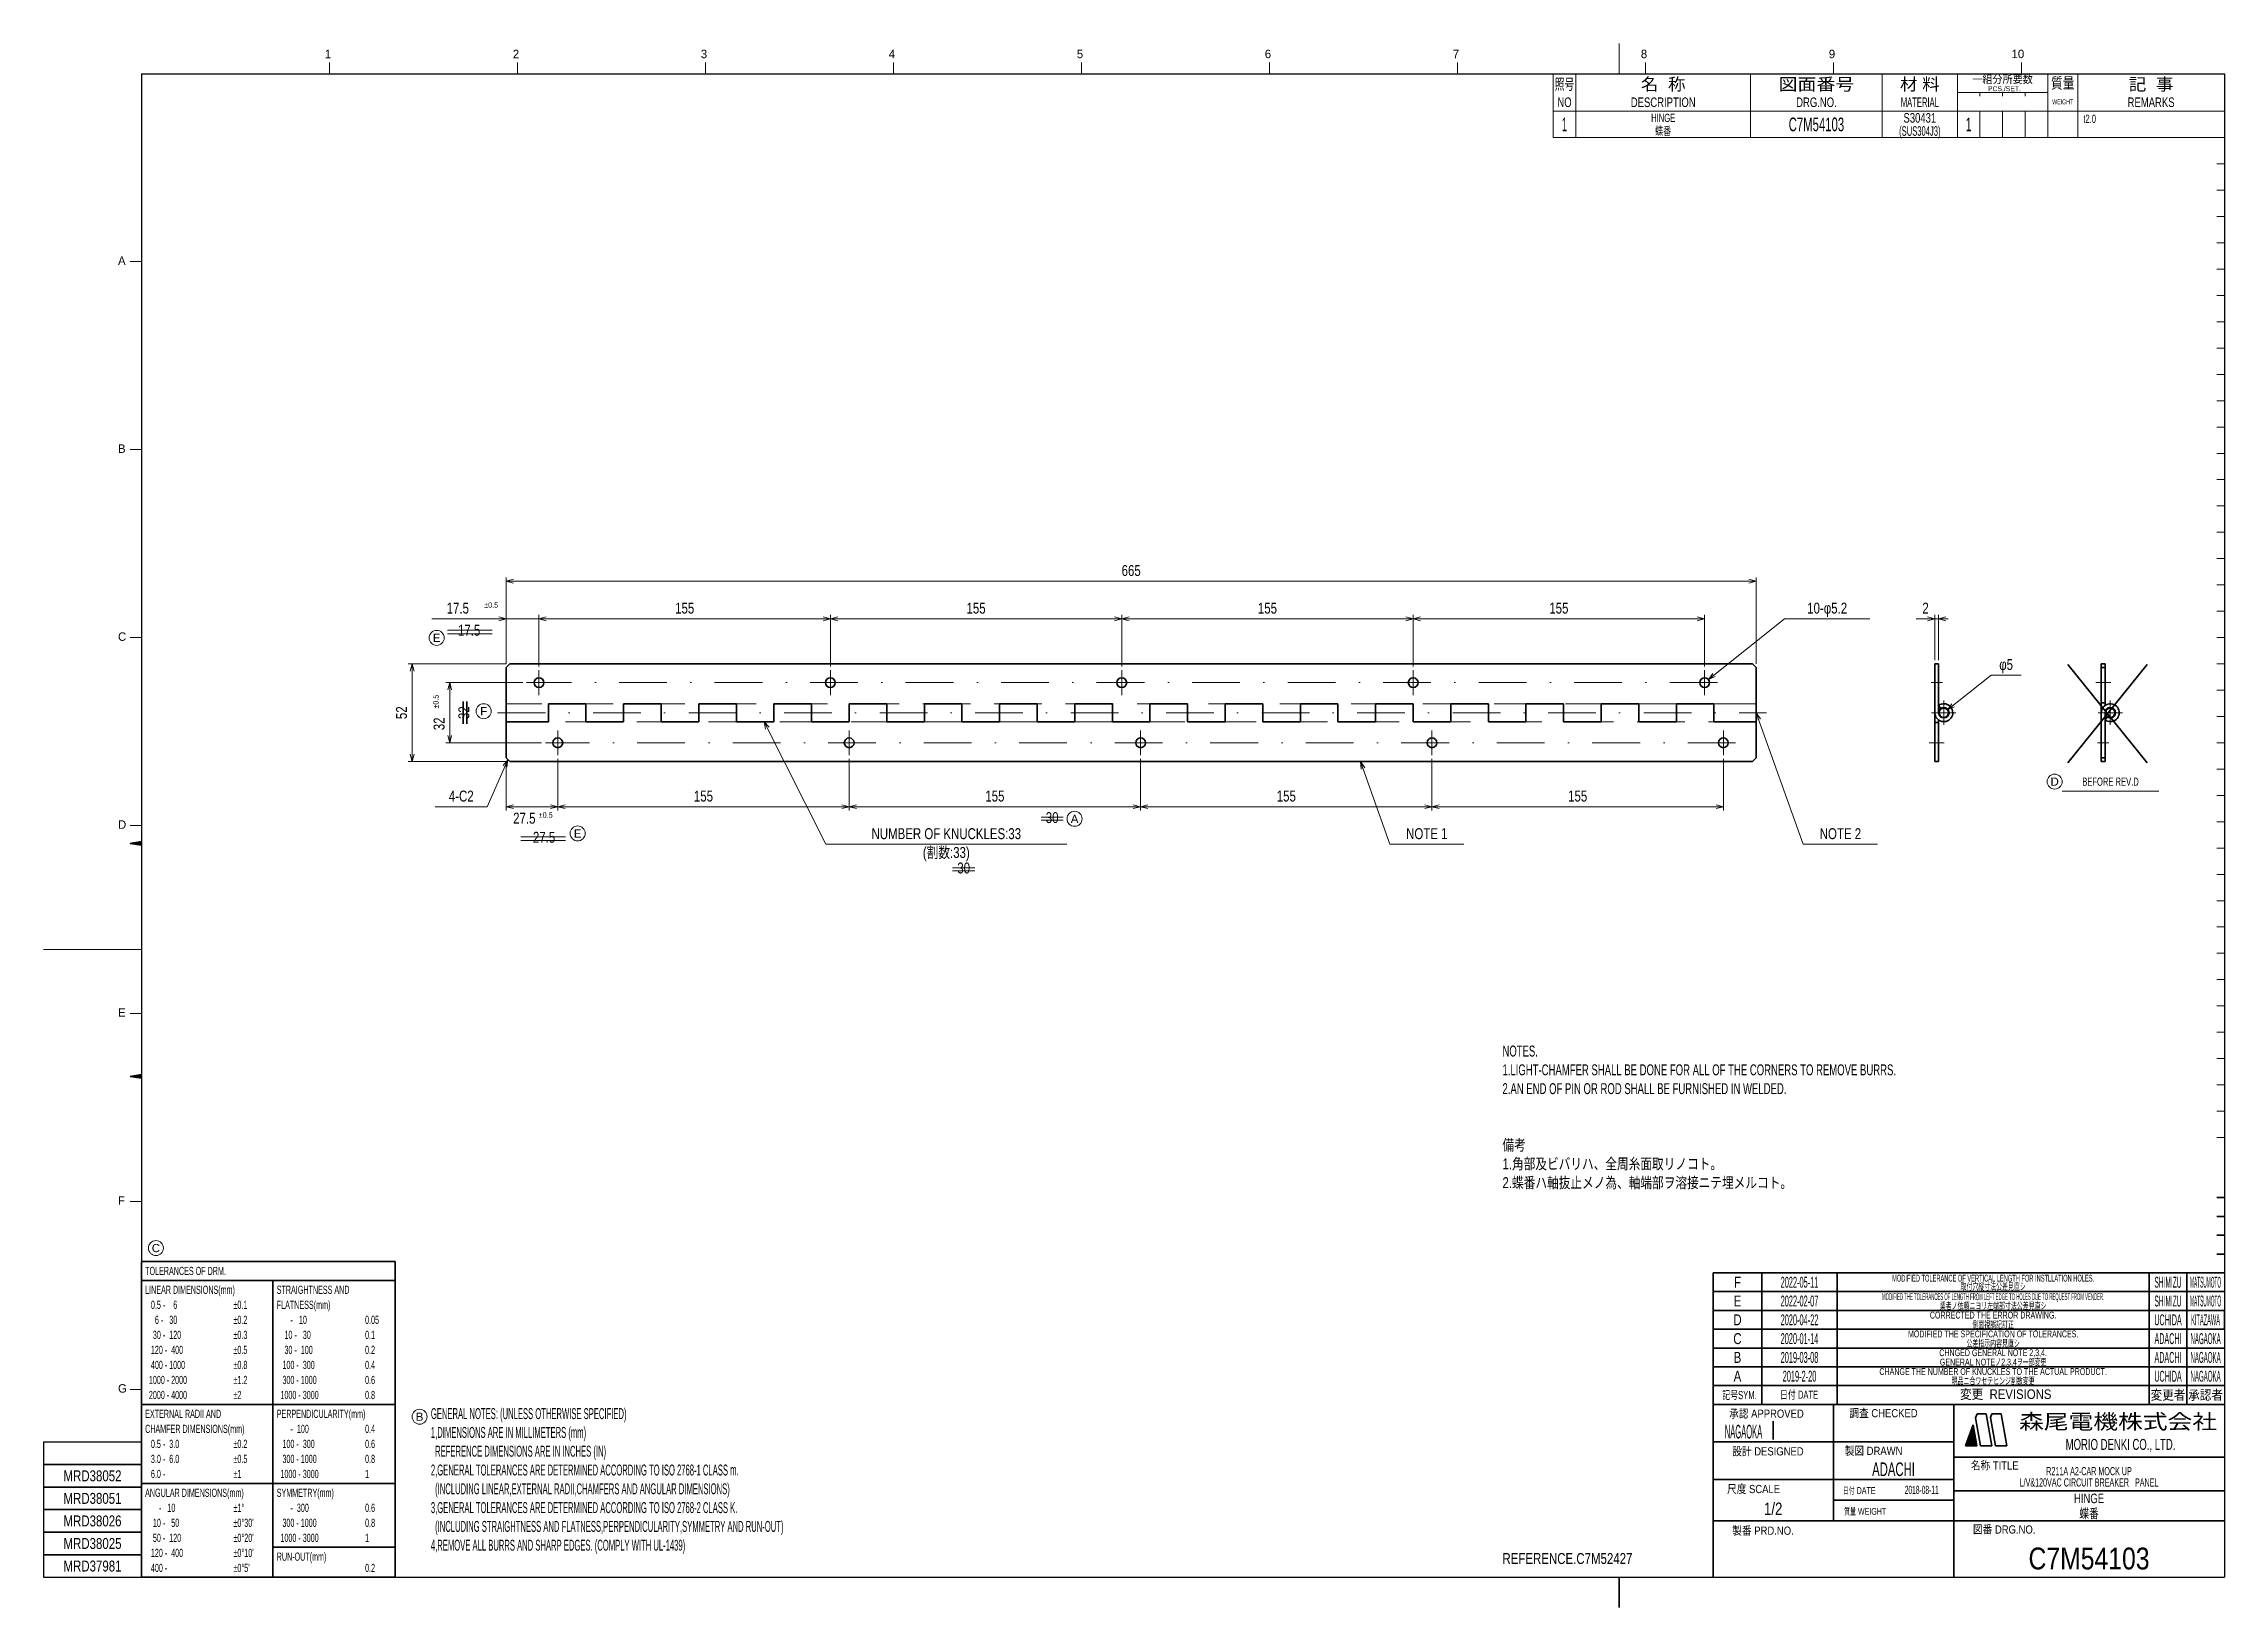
# Model space of a CAD drawing. Header units: millimetres. Extents: x 7 to 587, y 2 to 418.
import ezdxf
from ezdxf.enums import TextEntityAlignment as Align

# ---------------------------------------------------------------- set-up
doc = ezdxf.new("R2010")
doc.units = ezdxf.units.MM
doc.linetypes.add('DASHDOT', pattern=[25.3, 12.7, -6.3, 0, -6.3])
doc.linetypes.add('DASHED', pattern=[19, 12.7, -6.3])
for name, color, linetype in [('GR1_05', 7, 'Continuous'), ('GR1_07', 7, 'Continuous'), ('GR1_16', 7, 'Continuous'), ('図面枠C7M', 7, 'Continuous'), ('図面枠D8M', 7, 'Continuous'), ('表題、部品表_01', 7, 'Continuous'), ('表題、部品表_02', 7, 'Continuous'), ('表題、部品表_03', 7, 'Continuous'), ('表題、部品表_訂正', 7, 'Continuous')]:
    doc.layers.add(name, color=color, linetype=linetype)
doc.styles.add('HG丸ｺﾞｼｯｸM-PRO', font='')
doc.styles.get('HG丸ｺﾞｼｯｸM-PRO').set_extended_font_data('HG丸ｺﾞｼｯｸM-PRO')

# ---------------------------------------------------------------- blocks, each defined once
blk = doc.blocks.new('BLKF024')
at = {"layer": '図面枠C7M', "color": 3, "linetype": 'Continuous', "lineweight": 35}
for p, q in [((30.067393, 143.236108), (30.09438, 143.263095)), ((30.188706, 143.216), (30.264271, 143.291564)), ((30.310019, 143.195891), (30.434161, 143.320033)), ((30.431331, 143.175782), (30.604052, 143.348503)), ((30.552644, 143.155673), (30.773942, 143.376972)), ((30.673956, 143.135565), (30.943833, 143.405441)), ((30.795269, 143.115456), (31.113723, 143.43391)), ((30.916582, 143.095347), (31.283614, 143.462379)), ((31.037894, 143.075238), (31.453504, 143.490848)), ((31.159207, 143.05513), (31.623395, 143.519317)), ((31.280519, 143.035021), (31.793285, 143.547787)), ((31.401832, 143.014912), (31.963176, 143.576256)), ((31.523145, 142.994803), (32.133066, 143.604725)), ((31.644457, 142.974695), (32.302957, 143.633194)), ((31.76577, 142.954586), (32.472847, 143.661663)), ((31.887082, 142.934477), (32.642738, 143.690132)), ((32.008395, 142.914368), (32.812628, 143.718601)), ((32.129708, 142.894259), (32.982519, 143.747071)), ((32.25102, 142.874151), (33, 143.62313)), ((32.372333, 142.854042), (33, 143.481709)), ((32.493645, 142.833933), (33, 143.340288)), ((32.614958, 142.813824), (33, 143.198866)), ((32.736271, 142.793716), (33, 143.057445)), ((32.857583, 142.773607), (33, 142.916024)), ((32.978896, 142.753498), (33, 142.774602))]:
    blk.add_line(p, q, dxfattribs=at)
blk = doc.blocks.new('BLKF025')
at = {"layer": '図面枠C7M', "color": 3, "linetype": 'Continuous', "lineweight": 35}
for p, q in [((30.067393, 205.236108), (30.09438, 205.263095)), ((30.188706, 205.216), (30.264271, 205.291564)), ((30.310019, 205.195891), (30.434161, 205.320033)), ((30.431331, 205.175782), (30.604052, 205.348503)), ((30.552644, 205.155673), (30.773942, 205.376972)), ((30.673956, 205.135565), (30.943833, 205.405441)), ((30.795269, 205.115456), (31.113723, 205.43391)), ((30.916582, 205.095347), (31.283614, 205.462379)), ((31.037894, 205.075238), (31.453504, 205.490848)), ((31.159207, 205.05513), (31.623395, 205.519317)), ((31.280519, 205.035021), (31.793285, 205.547787)), ((31.401832, 205.014912), (31.963176, 205.576256)), ((31.523145, 204.994803), (32.133066, 205.604725)), ((31.644457, 204.974695), (32.302957, 205.633194)), ((31.76577, 204.954586), (32.472847, 205.661663)), ((31.887082, 204.934477), (32.642738, 205.690132)), ((32.008395, 204.914368), (32.812628, 205.718601)), ((32.129708, 204.894259), (32.982519, 205.747071)), ((32.25102, 204.874151), (33, 205.62313)), ((32.372333, 204.854042), (33, 205.481709)), ((32.493645, 204.833933), (33, 205.340288)), ((32.614958, 204.813824), (33, 205.198866)), ((32.736271, 204.793716), (33, 205.057445)), ((32.857583, 204.773607), (33, 204.916024)), ((32.978896, 204.753498), (33, 204.774602))]:
    blk.add_line(p, q, dxfattribs=at)
blk = doc.blocks.new('BLKF026')
at = {"layer": '図面枠C7M', "color": 4, "linetype": 'Continuous', "lineweight": 13}
for p, q in [((518.157871, 44.996757), (520.693675, 47.532561)), ((518.211969, 45.192276), (520.672477, 47.652784)), ((518.292898, 45.414626), (520.651278, 47.773006)), ((518.299292, 44.996757), (520.714874, 47.412338)), ((518.373827, 45.636976), (520.63008, 47.893229)), ((518.440714, 44.996757), (520.736072, 47.292115)), ((518.454756, 45.859327), (520.608881, 48.013452)), ((518.535684, 46.081677), (520.587682, 48.133675)), ((518.582135, 44.996757), (520.757271, 47.171892)), ((518.616613, 46.304027), (520.566484, 48.253898)), ((518.697542, 46.526377), (520.545285, 48.374121)), ((518.723556, 44.996757), (520.778469, 47.051669)), ((518.778471, 46.748727), (520.524087, 48.494343)), ((518.8594, 46.971078), (520.502888, 48.614566)), ((518.864978, 44.996757), (520.799668, 46.931447)), ((518.940329, 47.193428), (520.48169, 48.734789)), ((519.006399, 44.996757), (520.820866, 46.811224)), ((519.021258, 47.415778), (520.460491, 48.855012)), ((519.102186, 47.638128), (520.439293, 48.975235)), ((519.147821, 44.996757), (520.842065, 46.691001)), ((519.183115, 47.860479), (520.418094, 49.095457)), ((519.264044, 48.082829), (520.396896, 49.21568)), ((519.289242, 44.996757), (520.863263, 46.570778)), ((519.344973, 48.305179), (520.375697, 49.335903)), ((519.425902, 48.527529), (520.354499, 49.456126)), ((519.430663, 44.996757), (520.884462, 46.450555)), ((519.506831, 48.749879), (520.3333, 49.576349)), ((519.58776, 48.97223), (520.312102, 49.696572)), ((519.668689, 49.19458), (520.290903, 49.816794)), ((519.749617, 49.41693), (520.269705, 49.937017)), ((519.830546, 49.63928), (520.248506, 50.05724)), ((519.911475, 49.861631), (520.227307, 50.177463)), ((519.992404, 50.083981), (520.206109, 50.297686)), ((520.073333, 50.306331), (520.18491, 50.417909)), ((520.154262, 50.528681), (520.163712, 50.538131)), ((519.572085, 44.996757), (520.90566, 46.330332)), ((519.713506, 44.996757), (520.926859, 46.21011)), ((519.854927, 44.996757), (520.948057, 46.089887)), ((519.996349, 44.996757), (520.969256, 45.969664)), ((520.13777, 44.996757), (520.990455, 45.849441)), ((520.279191, 44.996757), (521.011653, 45.729218)), ((520.420613, 44.996757), (521.032852, 45.608995)), ((520.562034, 44.996757), (521.05405, 45.488773)), ((520.703455, 44.996757), (521.075249, 45.36855)), ((520.844877, 44.996757), (521.096447, 45.248327)), ((520.986298, 44.996757), (521.117646, 45.128104)), ((521.12772, 44.996757), (521.138844, 45.007881))]:
    blk.add_line(p, q, dxfattribs=at)
blk = doc.blocks.new('BLKF028')
at = {"layer": '図面枠C7M', "color": 3, "linetype": 'Continuous', "lineweight": 35}
for p, q in [((451, 91), (451, 76)), ((464, 91), (464, 76)), ((484, 91), (484, 76)), ((567, 91), (567, 76)), ((577, 91), (577, 76)), ((451, 81), (587, 81)), ((451, 76), (587, 76)), ((587, 81), (587, 76))]:
    blk.add_line(p, q, dxfattribs=at)
blk = doc.blocks.new('BLKF027')
at = {"layer": '図面枠C7M', "color": 3, "linetype": 'Continuous', "lineweight": 35}
blk.add_line((451, 86), (587, 86), dxfattribs=at)
blk.add_blockref('BLKF028', (0, 0), dxfattribs=at)
blk = doc.blocks.new('BLKF023')
at = {"layer": '図面枠C7M', "color": 4, "linetype": 'Continuous', "lineweight": 13}
for p, q in [((426, 410), (426, 418)), ((83, 413), (83, 410)), ((133, 413), (133, 410)), ((183, 413), (183, 410)), ((233, 413), (233, 410)), ((283, 413), (283, 410)), ((333, 413), (333, 410)), ((383, 413), (383, 410)), ((433, 413), (433, 410)), ((483, 413), (483, 410)), ((533, 413), (533, 410)), ((585, 393), (587, 393)), ((585, 386), (587, 386)), ((585, 379), (587, 379)), ((585, 372), (587, 372)), ((30, 360), (33, 360)), ((585, 365), (587, 365)), ((585, 358), (587, 358)), ((585, 351), (587, 351)), ((585, 344), (587, 344)), ((585, 337), (587, 337)), ((585, 330), (587, 330)), ((585, 323), (587, 323)), ((585, 316), (587, 316)), ((30, 310), (33, 310)), ((585, 309), (587, 309)), ((585, 302), (587, 302)), ((585, 295), (587, 295)), ((585, 288), (587, 288)), ((585, 281), (587, 281)), ((585, 274), (587, 274)), ((585, 267), (587, 267)), ((30, 260), (33, 260)), ((587, 260), (585, 260)), ((585, 253), (587, 253)), ((585, 246), (587, 246)), ((585, 239), (587, 239)), ((585, 232), (587, 232)), ((585, 225), (587, 225)), ((585, 218), (587, 218)), ((30, 210), (33, 210)), ((585, 211), (587, 211)), ((585, 204), (587, 204)), ((585, 197), (587, 197)), ((585, 190), (587, 190)), ((585, 183), (587, 183)), ((7, 177), (33, 177)), ((585, 176), (587, 176)), ((585, 169), (587, 169)), ((30, 160), (33, 160)), ((585, 162), (587, 162)), ((585, 155), (587, 155)), ((585, 148), (587, 148)), ((585, 141), (587, 141)), ((585, 134), (587, 134)), ((585, 127), (587, 127)), ((30, 110), (33, 110)), ((30, 60), (33, 60))]:
    blk.add_line(p, q, dxfattribs=at)
at = {"layer": '図面枠C7M', "color": 2, "linetype": 'Continuous', "lineweight": 25}
for p, q in [((33, 410), (587, 410)), ((33, 410), (33, 10)), ((587, 410), (587, 10)), ((7, 46), (7, 10)), ((7, 46), (33, 46)), ((7, 10), (587, 10))]:
    blk.add_line(p, q, dxfattribs=at)
at = {"layer": '図面枠C7M', "color": 3, "linetype": 'Continuous', "lineweight": 35}
for p, q in [((33, 205.75), (30, 205.25)), ((30, 205.25), (33, 204.75)), ((33, 143.75), (30, 143.25)), ((30, 143.25), (33, 142.75)), ((587, 111), (585, 111)), ((587, 106), (585, 106)), ((587, 101), (585, 101)), ((587, 96), (585, 96)), ((587, 91), (585, 91)), ((587, 86), (585, 86)), ((451, 76), (587, 76)), ((451, 76), (451, 10)), ((464, 56), (464, 76)), ((484, 56), (484, 76)), ((567, 56), (567, 76)), ((577, 56), (577, 76)), ((587, 81), (585, 81)), ((451, 71), (587, 71)), ((451, 66), (587, 66)), ((451, 61), (587, 61)), ((451, 56), (587, 56)), ((483, 56), (483, 25)), ((515, 56), (515, 10)), ((520.84, 52.4), (521.23, 53.5)), ((522.14, 45), (520.84, 52.4)), ((521.23, 53.5), (523.64, 53.5)), ((525.14, 45), (523.64, 53.5)), ((525.18, 53.5), (524.82, 52.51)), ((526.14, 45), (524.82, 52.51)), ((525.18, 53.5), (527.64, 53.5)), ((529.14, 45), (527.64, 53.5)), ((467.01, 51.56), (467.01, 46.69)), ((518.14, 45), (520.16, 50.55)), ((521.14, 45), (520.16, 50.55)), ((451, 46), (515, 46)), ((515, 42), (587, 42)), ((518.14, 45), (521.14, 45)), ((522.14, 45), (525.14, 45)), ((526.14, 45), (529.14, 45)), ((7, 40), (33, 40)), ((451, 36), (515, 36)), ((7, 34), (33, 34)), ((483, 30.5), (515, 30.5)), ((515, 33), (587, 33)), ((7, 28), (33, 28)), ((451, 25), (587, 25)), ((7, 22), (33, 22)), ((7, 16), (33, 16)), ((426, 2), (426, 10))]:
    blk.add_line(p, q, dxfattribs=at)
at = {"layer": '図面枠D8M', "color": 3, "linetype": 'Continuous', "lineweight": 35}
blk.add_line((451, 91), (587, 91), dxfattribs=at)
at = {"layer": '図面枠C7M', "color": 3, "linetype": 'Continuous', "lineweight": 35}
for name in ['BLKF025', 'BLKF024', 'BLKF027']:
    blk.add_blockref(name, (0, 0), dxfattribs=at)
at = {"layer": '図面枠C7M', "color": 4, "linetype": 'Continuous', "lineweight": 13}
blk.add_blockref('BLKF026', (0, 0), dxfattribs=at)
at = {"layer": '図面枠C7M', "color": 4, "linetype": 'Continuous', "lineweight": 13, "style": 'HG丸ｺﾞｼｯｸM-PRO'}
for s, height, width, p in [('1', 2.25, 1.003994, (81.79, 413.45)), ('2', 2.25, 1.003994, (131.79, 413.45)), ('3', 2.25, 1.003994, (181.79, 413.45)), ('4', 2.25, 1.003994, (231.79, 413.45)), ('5', 2.25, 1.003994, (281.79, 413.45)), ('6', 2.25, 1.003994, (331.79, 413.45)), ('7', 2.25, 1.003994, (381.79, 413.45)), ('8', 2.25, 1.003994, (431.8, 413.45)), ('9', 2.25, 1.003994, (481.8, 413.45)), ('10', 2.255, 1.003994, (530.4, 413.45)), ('A', 2.25, 1.002405, (26.79, 358.45)), ('B', 2.25, 1.004704, (26.79, 308.45)), ('D', 2.25, 1.002334, (26.79, 208.45)), ('E', 2.25, 1.001589, (26.79, 158.45)), ('F', 2.25, 0.998986, (26.79, 108.45)), ('G', 2.25, 1.003714, (26.79, 58.45))]:
    blk.add_text(s, height=height, dxfattribs=dict(at, width=width)).set_placement(p, align=Align.BOTTOM_LEFT)
at = {"layer": '図面枠C7M', "color": 3, "linetype": 'Continuous', "lineweight": 35, "style": 'HG丸ｺﾞｼｯｸM-PRO', "width": 1.001214}
blk.add_text('C', height=2.25, dxfattribs=at).set_placement((26.79, 258.45), align=Align.BOTTOM_LEFT)
at = {"layer": '図面枠C7M', "color": 4, "linetype": 'Continuous', "lineweight": 13, "style": 'HG丸ｺﾞｼｯｸM-PRO'}
for s, height, width, p in [('記号SYM.', 2.182, 0.69227, (458.03, 58.49)), ('日付 DATE', 2.182, 0.692507, (473.87, 58.58)), ('変更  REVISIONS', 2.5455, 0.887352, (528.85, 58.72)), ('変更者', 2.545, 0.887717, (572, 58.5)), ('承認者', 2.545, 0.887717, (582, 58.5)), ('承認 APPROVED', 2.1818, 0.863151, (465.21, 53.54)), ('調査 CHECKED', 2.182, 0.863174, (496.34, 53.67)), ('設計 DESIGNED', 2.1818, 0.862613, (465.61, 43.51)), ('製図 DRAWN', 2.182, 0.863099, (493.7, 43.65)), ('名称 TITLE', 2.182, 0.862489, (525.93, 39.77)), ('尺度 SCALE', 2.182, 0.862581, (461.78, 33.49)), ('日付 DATE', 1.818, 0.618255, (489.88, 33.09)), ('製番 PRD.NO.', 2.182, 0.863299, (464.29, 22.41)), ('質量 WEIGHT', 1.818, 0.618812, (491.46, 27.55)), ('図番 DRG.NO.', 2.182, 0.863083, (528.44, 22.73))]:
    blk.add_text(s, height=height, dxfattribs=dict(at, width=width)).set_placement(p, align=Align.MIDDLE_CENTER)
at = {"layer": '図面枠C7M', "color": 2, "linetype": 'Continuous', "lineweight": 25, "style": 'HG丸ｺﾞｼｯｸM-PRO', "width": 1.206081}
blk.add_text('森尾電機株式会社', height=4, dxfattribs=at).set_placement((558.72, 51.43), align=Align.MIDDLE_CENTER)
at = {"layer": '図面枠C7M', "color": 3, "linetype": 'Continuous', "lineweight": 35, "style": 'HG丸ｺﾞｼｯｸM-PRO', "width": 0.652197}
blk.add_text('MORIO DENKI CO., LTD.', height=2.9091, dxfattribs=at).set_placement((559.38, 45.36), align=Align.MIDDLE_CENTER)
blk = doc.blocks.new('BLKF029')
at = {"layer": '図面枠C7M', "color": 3, "linetype": 'Continuous', "lineweight": 35, "style": 'HG丸ｺﾞｼｯｸM-PRO'}
for s, height, width, p in [('MATSUMOTO', 2.909, 0.26157, (582, 83.5)), ('D', 2.91, 0.784656, (457.5, 78.5)), ('2020-04-22', 2.909, 0.488281, (474, 78.5)), ('MODIFIED THE SPECIFICATION OF TOLERANCES.', 1.8182, 0.618603, (525.5, 74.75)), ('CORRECTED THE ERROR DRAWING.', 1.8182, 0.619201, (525.5, 79.75)), ('UCHIDA', 2.909, 0.3908, (572, 78.5)), ('KITAZAWA', 2.909, 0.308644, (582, 78.5)), ('C', 2.91, 0.782198, (457.5, 73.5)), ('B', 2.91, 0.78204, (457.5, 68.5)), ('2020-01-14', 2.909, 0.488281, (474, 73.5)), ('2019-03-08', 2.909, 0.488281, (474, 68.5)), ('CHNGED GENERAL NOTE 2,3,4.', 1.8182, 0.618888, (525.5, 69.75)), ('ADACHI', 2.909, 0.39045, (572, 73.5)), ('ADACHI', 2.909, 0.39045, (572, 68.5)), ('NAGAOKA', 2.909, 0.334453, (582, 73.5)), ('NAGAOKA', 2.909, 0.334453, (582, 68.5)), ('A', 2.91, 0.782973, (457.5, 63.5)), ('2019-2-20', 2.909, 0.488281, (474, 63.5)), ('CHANGE THE NUMBER OF KNUCKLES TO THE ACTUAL PRODUCT.', 1.8182, 0.618832, (525.5, 64.75)), ('UCHIDA', 2.909, 0.3908, (572, 63.5)), ('NAGAOKA', 2.909, 0.334453, (582, 63.5)), ('NAGAOKA', 3.636, 0.414524, (459.11, 48.75)), ('ADACHI', 3.636, 0.619335, (499, 38.75)), ('L/V&120VAC CIRCUIT BREAKER\u3000PANEL', 2.1818, 0.522042, (551, 35.25)), ('R211A A2-CAR MOCK UP', 2.1818, 0.522319, (551, 38.25)), ('1/2', 3.273, 0.80628, (467, 28.25)), ('2018-08-11', 2.182, 0.482412, (506.5, 33.25)), ('HINGE', 2.545, 0.741468, (551, 31)), ('C7M54103', 5.818, 0.846013, (551, 15))]:
    blk.add_text(s, height=height, dxfattribs=dict(at, width=width)).set_placement(p, align=Align.MIDDLE_CENTER)
blk = doc.blocks.new('BLKF030')
at = {"layer": '表題、部品表_02', "color": 4, "linetype": 'Continuous', "lineweight": 13}
for p, q in [((408.5, 400), (408.5, 393)), ((408.5, 400), (587, 400)), ((414.5, 400), (414.5, 393)), ((461, 400), (461, 393)), ((496, 400), (496, 393)), ((516, 400), (516, 393)), ((522, 400), (522, 393)), ((528, 400), (528, 393)), ((534, 393), (534, 400)), ((540, 400), (540, 393)), ((548, 400), (548, 393)), ((587, 400), (587, 393)), ((408.5, 393), (587, 393))]:
    blk.add_line(p, q, dxfattribs=at)
blk = doc.blocks.new('BLKF032')
at = {"layer": 'GR1_07', "color": 3, "linetype": 'Continuous', "lineweight": 35}
for p, q in [((510, 253), (510, 240)), ((511, 253), (510, 253)), ((511, 240), (511, 253)), ((510, 240), (510, 227)), ((511, 241.94), (511.58, 241.12)), ((511, 227), (511, 238.06)), ((511, 237.38), (510, 237.38)), ((510, 227), (511, 227))]:
    blk.add_line(p, q, dxfattribs=at)
at = {"layer": 'GR1_07', "color": 4, "linetype": 'DASHDOT', "lineweight": 13}
for p, q in [((512, 248), (509, 248)), ((509.12, 240), (515.62, 240)), ((512.38, 243.25), (512.38, 236.75)), ((512.5, 232), (508.5, 232))]:
    blk.add_line(p, q, dxfattribs=at)
at = {"layer": 'GR1_07', "color": 3, "linetype": 'Continuous', "lineweight": 35}
for radius in [1.38, 1.25]:
    blk.add_circle((512.38, 240), radius, dxfattribs=at)
blk.add_arc((512.38, 240), 2.38, 180, 125.37654, dxfattribs=at)
blk = doc.blocks.new('FXTIP_ARROW_S')
at = {"color": 0, "linetype": 'Continuous', "lineweight": -2}
for q in [(-1, 0), (-0.97, 0.26), (-0.97, -0.26)]:
    blk.add_line((0, 0), q, dxfattribs=at)
blk = doc.blocks.new('FXTIP_ARROW_E')
at = {"color": 0, "linetype": 'Continuous', "lineweight": -2}
for q in [(-1, 0), (-0.97, 0.26), (-0.97, -0.26)]:
    blk.add_line((0, 0), q, dxfattribs=at)
blk = doc.blocks.new('BLKF033')
at = {"layer": 'GR1_05', "color": 4, "linetype": 'Continuous', "lineweight": 13}
blk.add_circle((281.2, 211.78), 2, dxfattribs=at)
at = {"layer": 'GR1_05', "color": 4, "linetype": 'Continuous', "lineweight": 13, "style": 'HG丸ｺﾞｼｯｸM-PRO', "width": 1.042301}
blk.add_text('A', height=2.18, dxfattribs=at).set_placement((281.2, 211.78), align=Align.MIDDLE_CENTER)
blk = doc.blocks.new('BLKF034')
at = {"layer": 'GR1_05', "color": 4, "linetype": 'Continuous', "lineweight": 13}
blk.add_circle((149.04, 207.89), 2, dxfattribs=at)
at = {"layer": 'GR1_05', "color": 4, "linetype": 'Continuous', "lineweight": 13, "style": 'HG丸ｺﾞｼｯｸM-PRO', "width": 1.04259}
blk.add_text('E', height=2.18, dxfattribs=at).set_placement((149.04, 207.89), align=Align.MIDDLE_CENTER)
blk = doc.blocks.new('BLKF036')
at = {"layer": '表題、部品表_01', "color": 4, "linetype": 'Continuous', "lineweight": 13}
for p, q in [((408.5, 410), (408.5, 400)), ((408.5, 410), (587, 410)), ((414.5, 410), (414.5, 400)), ((461, 410), (461, 400)), ((496, 410), (496, 400)), ((516, 410), (516, 400)), ((540, 410), (540, 400)), ((548, 410), (548, 400)), ((587, 410), (587, 400)), ((516, 405), (540, 405)), ((522, 404), (522, 405)), ((528, 405), (528, 404)), ((534, 405), (534, 404)), ((408.5, 400), (587, 400))]:
    blk.add_line(p, q, dxfattribs=at)
at = {"layer": '表題、部品表_01', "color": 3, "linetype": 'Continuous', "lineweight": 35, "style": 'HG丸ｺﾞｼｯｸM-PRO'}
for s, height, width, p in [('照号', 2.909, 0.651535, (411.5, 407.2)), ('名  称', 3.273, 1.042426, (437.75, 407.2)), ('図面番号', 3.273, 1.127518, (478.5, 407.2)), ('材 料', 3.273, 1.042439, (506, 407.2)), ('一組分所要数', 2.036, 0.966638, (528, 408.5)), ('PCS./SET.', 1.309, 0.862935, (528.5, 406)), ('質量', 2.909, 0.781842, (544, 407.5)), ('記  事', 3.273, 1.042426, (567.5, 407.2)), ('NO', 2.545, 0.740841, (411.5, 402.4)), ('DESCRIPTION', 2.5455, 0.741365, (437.75, 402.4)), ('DRG.NO.', 2.545, 0.741189, (478.5, 402.4)), ('MATERIAL', 2.545, 0.594756, (506, 402.4)), ('WEIGHT', 1.309, 0.635507, (544, 402.5)), ('REMARKS', 2.545, 0.742803, (567.5, 402.4))]:
    blk.add_text(s, height=height, dxfattribs=dict(at, width=width)).set_placement(p, align=Align.MIDDLE_CENTER)
blk = doc.blocks.new('BLKF035')
at = {"layer": '表題、部品表_01', "color": 3, "linetype": 'Continuous', "lineweight": 13}
blk.add_blockref('BLKF036', (0, 0), dxfattribs=at)
blk = doc.blocks.new('BLKF037')
at = {"layer": '表題、部品表_訂正', "color": 4, "linetype": 'Continuous', "lineweight": 13}
blk.add_circle((107, 52.72), 2, dxfattribs=at)
at = {"layer": '表題、部品表_訂正', "color": 4, "linetype": 'Continuous', "lineweight": 13, "style": 'HG丸ｺﾞｼｯｸM-PRO', "width": 1.04272}
blk.add_text('B', height=2.18, dxfattribs=at).set_placement((107, 52.72), align=Align.MIDDLE_CENTER)
blk = doc.blocks.new('BLKF038')
at = {"layer": '図面枠C7M', "color": 3, "linetype": 'Continuous', "lineweight": 35}
for p, q in [((33, 94), (100.5, 94)), ((33, 94), (33, 10)), ((100.5, 10), (100.5, 94)), ((33, 89), (100.5, 89)), ((68, 10), (68, 89)), ((33, 56), (68, 56)), ((68, 56), (100.5, 56)), ((33, 35), (68, 35)), ((68, 35), (100.5, 35)), ((68, 18), (100.5, 18)), ((33, 10), (100.5, 10))]:
    blk.add_line(p, q, dxfattribs=at)
at = {"layer": '図面枠C7M', "color": 4, "linetype": 'Continuous', "lineweight": 13, "style": 'HG丸ｺﾞｼｯｸM-PRO'}
for s, height, width, p in [('TOLERANCES OF DRM.', 2.1818, 0.522208, (34, 91.5)), ('LINEAR DIMENSIONS(mm)', 2.1818, 0.521664, (34, 86.5)), ('STRAIGHTNESS AND', 2.1818, 0.521949, (69, 86.5)), (' 0.5 -    6', 2.1818, 0.524049, (35, 82.5)), ('±0.1', 2.182, 0.52198, (57.5, 82.5)), ('FLATNESS(mm)', 2.1818, 0.521994, (69, 82.5)), ('  30 -  120', 2.1818, 0.522893, (35, 74.5)), ('   6 -   30', 2.1818, 0.52397, (35, 78.5)), ('±0.2', 2.182, 0.52198, (57.5, 78.5)), ('±0.3', 2.182, 0.52198, (57.5, 74.5)), ('  10 -   30', 2.1818, 0.523391, (70, 74.5)), ('     -   10', 2.1818, 0.524651, (70, 78.5)), ('0.05', 2.182, 0.52205, (92.5, 78.5)), ('0.1', 2.182, 0.522424, (92.5, 74.5)), (' 120 -  400', 2.1818, 0.52246, (35, 70.5)), ('±0.5', 2.182, 0.52198, (57.5, 70.5)), ('  30 -  100', 2.1818, 0.522893, (70, 70.5)), ('0.2', 2.182, 0.522424, (92.5, 70.5)), (' 400 - 1000', 2.1818, 0.52208, (35, 66.5)), ('±0.8', 2.182, 0.52198, (57.5, 66.5)), (' 100 -  300', 2.1818, 0.52246, (70, 66.5)), ('0.4', 2.182, 0.522424, (92.5, 66.5)), ('2000 - 4000', 2.1818, 0.521744, (35, 58.5)), ('1000 - 2000', 2.1818, 0.521744, (35, 62.5)), ('±1.2', 2.182, 0.52198, (57.5, 62.5)), ('±2', 2.182, 0.521216, (57.5, 58.5)), ('1000 - 3000', 2.1818, 0.521744, (70, 58.5)), (' 300 - 1000', 2.1818, 0.52208, (70, 62.5)), ('0.6', 2.182, 0.522424, (92.5, 62.5)), ('0.8', 2.182, 0.522424, (92.5, 58.5)), ('EXTERNAL RADII AND', 2.1818, 0.522426, (34, 53.5)), ('PERPENDICULARITY(mm)', 2.1818, 0.521822, (69, 53.5)), ('CHAMFER DIMENSIONS(mm)', 2.1818, 0.521615, (34, 49.5)), (' 0.5 -  3.0', 2.1818, 0.523514, (35, 45.5)), ('±0.2', 2.182, 0.52198, (57.5, 45.5)), (' 100 -  300', 2.1818, 0.52246, (70, 45.5)), ('     -  100', 2.1818, 0.52397, (70, 49.5)), ('0.4', 2.182, 0.522424, (92.5, 49.5)), ('0.6', 2.182, 0.522424, (92.5, 45.5)), (' 3.0 -  6.0', 2.1818, 0.523514, (35, 41.5)), ('±0.5', 2.182, 0.52198, (57.5, 41.5)), (' 300 - 1000', 2.1818, 0.52208, (70, 41.5)), ('0.8', 2.182, 0.522424, (92.5, 41.5)), (' 6.0 -', 2.182, 0.523279, (35, 37.5)), ('±1', 2.182, 0.521216, (57.5, 37.5)), ('1000 - 3000', 2.1818, 0.521744, (70, 37.5)), ('1', 2.18, 0.521199, (92.5, 37.5)), ('ANGULAR DIMENSIONS(mm)', 2.1818, 0.521887, (34, 32.5)), ('     -   10', 2.1818, 0.524651, (35, 28.5)), ('±1°', 2.182, 0.52122, (57.5, 28.5)), ('SYMMETRY(mm)', 2.1818, 0.521222, (69, 32.5)), ('     -  300', 2.1818, 0.52397, (70, 28.5)), ('0.6', 2.182, 0.522424, (92.5, 28.5)), ('  10 -   50', 2.1818, 0.523391, (35, 24.5)), ("±0°30'", 2.182, 0.521679, (57.5, 24.5)), (' 300 - 1000', 2.1818, 0.52208, (70, 24.5)), ('0.8', 2.182, 0.522424, (92.5, 24.5)), (' 120 -  400', 2.1818, 0.52246, (35, 16.5)), ('  50 -  120', 2.1818, 0.522893, (35, 20.5)), ("±0°20'", 2.182, 0.521679, (57.5, 20.5)), ("±0°10'", 2.182, 0.521679, (57.5, 16.5)), ('1000 - 3000', 2.1818, 0.521744, (70, 20.5)), ('1', 2.18, 0.521199, (92.5, 20.5)), (' 400 -', 2.182, 0.52234, (35, 12.5)), ("±0°5'", 2.182, 0.521776, (57.5, 12.5)), ('RUN-OUT(mm)', 2.1818, 0.521162, (69, 15.5)), ('0.2', 2.182, 0.522424, (92.5, 12.5))]:
    blk.add_text(s, height=height, dxfattribs=dict(at, width=width)).set_placement(p, align=Align.MIDDLE_LEFT)
blk = doc.blocks.new('BLKF039')
at = {"layer": '表題、部品表_訂正', "color": 4, "linetype": 'Continuous', "lineweight": 13}
blk.add_circle((36.87, 97.59), 2, dxfattribs=at)
at = {"layer": '表題、部品表_訂正', "color": 4, "linetype": 'Continuous', "lineweight": 13, "style": 'HG丸ｺﾞｼｯｸM-PRO', "width": 1.042931}
blk.add_text('C', height=2.18, dxfattribs=at).set_placement((36.87, 97.59), align=Align.MIDDLE_CENTER)
blk = doc.blocks.new('BLKF040')
at = {"layer": 'GR1_05', "color": 3, "linetype": 'Continuous', "lineweight": 35}
for p, q in [((554.27, 227), (554.27, 240)), ((555.27, 240), (555.27, 227)), ((555.27, 238.06), (555.85, 238.88)), ((555.27, 228), (554.27, 228)), ((555.27, 227), (554.27, 227))]:
    blk.add_line(p, q, dxfattribs=at)
for radius in [1.38, 1.25]:
    blk.add_circle((556.65, 240), radius, dxfattribs=at)
blk.add_arc((556.65, 240), 2.38, 234.62346, 180, dxfattribs=at)
blk = doc.blocks.new('BLKF041')
at = {"layer": 'GR1_05', "color": 3, "linetype": 'Continuous', "lineweight": 35}
for p, q in [((554.27, 253), (555.27, 253)), ((554.27, 240), (554.27, 253)), ((555.27, 252), (554.27, 252)), ((555.27, 253), (555.27, 241.94)), ((555.27, 242.62), (554.27, 242.62))]:
    blk.add_line(p, q, dxfattribs=at)
blk = doc.blocks.new('BLKF042')
at = {"layer": 'GR1_05', "color": 4, "linetype": 'Continuous', "lineweight": 13}
blk.add_circle((541.86, 221.67), 2, dxfattribs=at)
at = {"layer": 'GR1_05', "color": 4, "linetype": 'Continuous', "lineweight": 13, "style": 'HG丸ｺﾞｼｯｸM-PRO', "width": 1.042833}
blk.add_text('D', height=2.18, dxfattribs=at).set_placement((541.86, 221.67), align=Align.MIDDLE_CENTER)
blk = doc.blocks.new('BLKF043')
at = {"layer": 'GR1_05', "color": 4, "linetype": 'Continuous', "lineweight": 13}
blk.add_circle((111.54, 259.91), 2, dxfattribs=at)
at = {"layer": 'GR1_05', "color": 4, "linetype": 'Continuous', "lineweight": 13, "style": 'HG丸ｺﾞｼｯｸM-PRO', "width": 1.04259}
blk.add_text('E', height=2.18, dxfattribs=at).set_placement((111.54, 259.91), align=Align.MIDDLE_CENTER)
blk = doc.blocks.new('BLKF044')
at = {"layer": 'GR1_05', "color": 4, "linetype": 'Continuous', "lineweight": 13}
blk.add_circle((124.04, 240.41), 2, dxfattribs=at)
at = {"layer": 'GR1_05', "color": 4, "linetype": 'Continuous', "lineweight": 13, "style": 'HG丸ｺﾞｼｯｸM-PRO', "width": 1.042153}
blk.add_text('F', height=2.18, dxfattribs=at).set_placement((124.04, 240.41), align=Align.MIDDLE_CENTER)

msp = doc.modelspace()

# ---------------------------------------------------------------- linework, layer by layer
at = {"layer": 'GR1_05', "color": 254, "linetype": 'Continuous', "lineweight": 9}
for p, q in [((114.45, 262), (126.29, 262)), ((114.45, 261), (126.29, 261)), ((133.95, 207), (145.79, 207)), ((133.95, 206), (145.79, 206))]:
    msp.add_line(p, q, dxfattribs=at)
at = {"layer": 'GR1_05', "color": 2, "linetype": 'Continuous', "lineweight": 35}
for p, q in [((545.34, 226.71), (566.42, 252.87)), ((566.42, 226.71), (545.34, 252.87))]:
    msp.add_line(p, q, dxfattribs=at)
at = {"layer": 'GR1_05', "color": 4, "linetype": 'DASHDOT', "lineweight": 13}
for p, q in [((556.77, 248), (552.77, 248)), ((553.4, 240), (559.9, 240)), ((556.65, 236.75), (556.65, 243.25)), ((556.28, 232), (553.28, 232))]:
    msp.add_line(p, q, dxfattribs=at)
at = {"layer": 'GR1_05', "color": 254, "linetype": 'Continuous', "lineweight": 35}
for p, q in [((118.58, 237.04), (118.58, 242.96)), ((119.58, 237.04), (119.58, 242.96))]:
    msp.add_line(p, q, dxfattribs=at)
at = {"layer": 'GR1_05', "color": 4, "linetype": 'Continuous', "lineweight": 13}
for p, q in [((543.83, 219.16), (569.59, 219.16)), ((272.27, 212.18), (278.19, 212.18)), ((272.27, 211.38), (278.19, 211.38)), ((248.74, 198.77), (254.66, 198.77)), ((248.74, 197.97), (254.66, 197.97))]:
    msp.add_line(p, q, dxfattribs=at)
at = {"layer": 'GR1_07', "color": 3, "linetype": 'Continuous', "lineweight": 35}
for p, q in [((131, 253), (130, 252)), ((130, 252), (130, 228)), ((461.5, 253), (131, 253)), ((461.5, 253), (462.5, 252)), ((462.5, 228), (462.5, 252)), ((141.25, 237.62), (141.25, 242.37)), ((151.25, 242.37), (141.25, 242.37)), ((151.25, 237.62), (151.25, 242.37)), ((161.25, 237.62), (161.25, 242.37)), ((171.25, 242.37), (161.25, 242.37)), ((171.25, 237.62), (171.25, 242.37)), ((181.25, 237.62), (181.25, 242.37)), ((191.25, 242.37), (181.25, 242.37)), ((191.25, 237.62), (191.25, 242.37)), ((201.25, 237.62), (201.25, 242.37)), ((211.25, 242.37), (201.25, 242.37)), ((211.25, 237.62), (211.25, 242.37)), ((221.25, 237.62), (221.25, 242.37)), ((231.25, 242.37), (221.25, 242.37)), ((231.25, 237.62), (231.25, 242.37)), ((241.25, 237.62), (241.25, 242.37)), ((251.25, 242.37), (241.25, 242.37)), ((251.25, 237.62), (251.25, 242.37)), ((261.25, 237.62), (261.25, 242.37)), ((271.25, 242.37), (261.25, 242.37)), ((271.25, 237.62), (271.25, 242.37)), ((281.25, 237.62), (281.25, 242.37)), ((291.25, 242.37), (281.25, 242.37)), ((291.25, 237.62), (291.25, 242.37)), ((301.25, 237.62), (301.25, 242.37)), ((311.25, 242.37), (301.25, 242.37)), ((311.25, 237.62), (311.25, 242.37)), ((321.25, 237.62), (321.25, 242.37)), ((331.25, 242.37), (321.25, 242.37)), ((331.25, 237.62), (331.25, 242.37)), ((341.25, 237.62), (341.25, 242.37)), ((351.25, 242.37), (341.25, 242.37)), ((351.25, 237.62), (351.25, 242.37)), ((361.25, 237.62), (361.25, 242.37)), ((371.25, 242.37), (361.25, 242.37)), ((371.25, 237.62), (371.25, 242.37)), ((381.25, 237.62), (381.25, 242.37)), ((391.25, 242.37), (381.25, 242.37)), ((391.25, 237.62), (391.25, 242.37)), ((401.25, 237.62), (401.25, 242.37)), ((411.25, 242.37), (401.25, 242.37)), ((411.25, 237.62), (411.25, 242.37)), ((421.25, 237.62), (421.25, 242.37)), ((431.25, 242.37), (421.25, 242.37)), ((431.25, 237.62), (431.25, 242.37)), ((441.25, 237.62), (441.25, 242.37)), ((451.25, 242.37), (441.25, 242.37)), ((451.25, 237.62), (451.25, 242.37)), ((141.25, 237.62), (130, 237.62)), ((161.25, 237.62), (151.25, 237.62)), ((181.25, 237.62), (171.25, 237.62)), ((201.25, 237.62), (191.25, 237.62)), ((221.25, 237.62), (211.25, 237.62)), ((241.25, 237.62), (231.25, 237.62)), ((261.25, 237.62), (251.25, 237.62)), ((281.25, 237.62), (271.25, 237.62)), ((301.25, 237.62), (291.25, 237.62)), ((321.25, 237.62), (311.25, 237.62)), ((341.25, 237.62), (331.25, 237.62)), ((361.25, 237.62), (351.25, 237.62)), ((381.25, 237.62), (371.25, 237.62)), ((401.25, 237.62), (391.25, 237.62)), ((421.25, 237.62), (411.25, 237.62)), ((441.25, 237.62), (431.25, 237.62)), ((462.5, 237.62), (451.25, 237.62)), ((130, 228), (131, 227)), ((131, 227), (461.5, 227)), ((462.5, 228), (461.5, 227))]:
    msp.add_line(p, q, dxfattribs=at)
at = {"layer": 'GR1_07', "color": 4, "linetype": 'DASHDOT', "lineweight": 13}
for p, q in [((138.75, 244.7), (138.75, 251.3)), ((216.25, 244.7), (216.25, 251.3)), ((293.75, 244.7), (293.75, 251.3)), ((371.25, 244.7), (371.25, 251.3)), ((448.75, 244.7), (448.75, 251.3)), ((452.17, 248), (135.45, 248)), ((127.76, 240), (465.26, 240)), ((456.98, 232), (140.45, 232)), ((143.75, 228.7), (143.75, 235.3)), ((221.25, 228.7), (221.25, 235.3)), ((298.75, 228.7), (298.75, 235.3)), ((376.25, 228.7), (376.25, 235.3)), ((453.75, 228.7), (453.75, 235.3))]:
    msp.add_line(p, q, dxfattribs=at)
at = {"layer": 'GR1_07', "color": 4, "linetype": 'DASHED', "lineweight": 13}
for p, q in [((462.5, 242.37), (130, 242.37)), ((462.5, 237.62), (130, 237.62))]:
    msp.add_line(p, q, dxfattribs=at)
at = {"layer": 'GR1_07', "color": 3, "linetype": 'Continuous', "lineweight": 35}
for centre in [(138.75, 248), (216.25, 248), (293.75, 248), (371.25, 248), (448.75, 248), (143.75, 232), (221.25, 232), (298.75, 232), (376.25, 232), (453.75, 232)]:
    msp.add_circle(centre, 1.3, dxfattribs=at)
at = {"layer": 'GR1_16', "color": 4, "linetype": 'Continuous', "lineweight": 13}
for p, q in [((130, 253), (130, 276)), ((130, 275), (462.5, 275)), ((462.5, 253), (462.5, 276)), ((110.24, 265), (130, 265)), ((130, 253), (130, 266)), ((130, 265), (138.75, 265)), ((138.75, 252.3), (138.75, 266)), ((138.75, 265), (216.25, 265)), ((216.25, 252.3), (216.25, 266)), ((216.25, 265), (293.75, 265)), ((293.75, 252.3), (293.75, 266)), ((293.75, 265), (371.25, 265)), ((371.25, 252.3), (371.25, 266)), ((371.25, 265), (448.75, 265)), ((448.75, 252.3), (448.75, 266)), ((449.77, 248.81), (470, 265)), ((470, 265), (492.72, 265)), ((505.04, 265), (510, 265)), ((510, 254), (510, 266)), ((510, 265), (511, 265)), ((511, 254), (511, 266)), ((511, 265), (513.5, 265)), ((130, 253), (104, 253)), ((105, 227), (105, 253)), ((513.35, 240.78), (525, 250)), ((525, 250), (532.92, 250)), ((134.45, 248), (114, 248)), ((115, 232), (115, 248)), ((462.5, 240), (475, 205)), ((139.45, 232), (114, 232)), ((198.6, 237.62), (215, 205)), ((130, 227), (104, 227)), ((130.5, 227.5), (125, 215)), ((130, 227), (130, 214)), ((143.75, 227.7), (143.75, 214)), ((221.25, 227.7), (221.25, 214)), ((298.75, 227.7), (298.75, 214)), ((357.22, 227), (365, 205)), ((376.25, 227.7), (376.25, 214)), ((453.75, 227.7), (453.75, 214)), ((125, 215), (111.16, 215)), ((130, 215), (143.75, 215)), ((143.75, 215), (221.25, 215)), ((221.25, 215), (298.75, 215)), ((298.75, 215), (376.25, 215)), ((376.25, 215), (453.75, 215)), ((215, 205), (279.16, 205)), ((365, 205), (384.76, 205)), ((475, 205), (494.76, 205))]:
    msp.add_line(p, q, dxfattribs=at)

# ---------------------------------------------------------------- block references
at = {"layer": 'GR1_05', "color": 4, "linetype": 'Continuous', "lineweight": 13}
for name in ['BLKF043', 'BLKF044', 'BLKF042', 'BLKF034', 'BLKF033']:
    msp.add_blockref(name, (0, 0), dxfattribs=at)
at = {"layer": 'GR1_05', "color": 3, "linetype": 'Continuous', "lineweight": 35}
for name in ['BLKF041', 'BLKF040']:
    msp.add_blockref(name, (0, 0), dxfattribs=at)
at = {"layer": 'GR1_07', "color": 3, "linetype": 'Continuous', "lineweight": 35}
msp.add_blockref('BLKF032', (0, 0), dxfattribs=at)
at = {"layer": 'GR1_16', "color": 4, "linetype": 'Continuous', "lineweight": 13, "xscale": 2, "yscale": 2}
for name, p, rotation in [('FXTIP_ARROW_S', (130, 275), 180), ('FXTIP_ARROW_E', (462.5, 275), 360), ('FXTIP_ARROW_E', (130, 265), 360), ('FXTIP_ARROW_S', (138.75, 265), 180), ('FXTIP_ARROW_E', (216.25, 265), 360), ('FXTIP_ARROW_S', (216.25, 265), 180), ('FXTIP_ARROW_E', (293.75, 265), 360), ('FXTIP_ARROW_S', (293.75, 265), 180), ('FXTIP_ARROW_E', (371.25, 265), 360), ('FXTIP_ARROW_S', (371.25, 265), 180), ('FXTIP_ARROW_E', (448.75, 265), 360), ('FXTIP_ARROW_E', (510, 265), 360), ('FXTIP_ARROW_S', (511, 265), 180), ('FXTIP_ARROW_E', (105, 253), 90), ('FXTIP_ARROW_S', (449.77, 248.81), 218.6598082540963), ('FXTIP_ARROW_E', (115, 248), 90), ('FXTIP_ARROW_S', (198.6, 237.62), 116.6942927113186), ('FXTIP_ARROW_S', (462.5, 240), 109.6538240580361), ('FXTIP_ARROW_S', (513.35, 240.78), 218.3820127120129), ('FXTIP_ARROW_S', (115, 232), 270), ('FXTIP_ARROW_S', (105, 227), 270), ('FXTIP_ARROW_S', (130.5, 227.5), 66.25050550713323), ('FXTIP_ARROW_S', (357.22, 227), 109.4726726939213), ('FXTIP_ARROW_S', (130, 215), 180), ('FXTIP_ARROW_E', (143.75, 215), 360), ('FXTIP_ARROW_S', (143.75, 215), 180), ('FXTIP_ARROW_E', (221.25, 215), 360), ('FXTIP_ARROW_S', (221.25, 215), 180), ('FXTIP_ARROW_E', (298.75, 215), 360), ('FXTIP_ARROW_S', (298.75, 215), 180), ('FXTIP_ARROW_E', (376.25, 215), 360), ('FXTIP_ARROW_S', (376.25, 215), 180), ('FXTIP_ARROW_E', (453.75, 215), 360)]:
    msp.add_blockref(name, p, dxfattribs=dict(at, rotation=rotation))
at = {"layer": '図面枠C7M', "color": 4, "linetype": 'Continuous', "lineweight": 13}
for name in ['BLKF023', 'BLKF038']:
    msp.add_blockref(name, (0, 0), dxfattribs=at)
at = {"layer": '図面枠C7M', "color": 3, "linetype": 'Continuous', "lineweight": 35}
msp.add_blockref('BLKF029', (0, 0), dxfattribs=at)
at = {"layer": '表題、部品表_01', "color": 3, "linetype": 'Continuous', "lineweight": 13}
msp.add_blockref('BLKF035', (0, 0), dxfattribs=at)
at = {"layer": '表題、部品表_02', "color": 4, "linetype": 'Continuous', "lineweight": 13}
msp.add_blockref('BLKF030', (0, 0), dxfattribs=at)
at = {"layer": '表題、部品表_訂正', "color": 4, "linetype": 'Continuous', "lineweight": 13}
for name in ['BLKF039', 'BLKF037']:
    msp.add_blockref(name, (0, 0), dxfattribs=at)

# ---------------------------------------------------------------- texts
at = {"layer": 'GR1_05', "color": 3, "linetype": 'Continuous', "lineweight": 35, "style": 'HG丸ｺﾞｼｯｸM-PRO'}
for s, rotation, width, p in [('17.5', 0, 0.784749, (120.17, 259.61)), ('32', 90, 0.784542, (121.08, 240)), ('27.5', 0, 0.784749, (140.1, 204.53))]:
    msp.add_text(s, height=2.909, rotation=rotation, dxfattribs=dict(at, width=width)).set_placement(p, align=Align.BOTTOM_CENTER)
at = {"layer": 'GR1_05', "color": 9, "linetype": 'Continuous', "lineweight": 35, "style": 'HG丸ｺﾞｼｯｸM-PRO', "width": 0.691709}
msp.add_text('BEFORE REV.D', height=2.1818, dxfattribs=at).set_placement((556.71, 221.66), align=Align.MIDDLE_CENTER)
at = {"layer": 'GR1_05', "color": 3, "linetype": 'Continuous', "lineweight": 35, "style": 'HG丸ｺﾞｼｯｸM-PRO', "width": 0.784542}
for p in [(275.23, 209.78), (251.7, 196.37)]:
    msp.add_text('30', height=2.909, dxfattribs=at).set_placement(p, align=Align.BOTTOM_CENTER)
at = {"layer": 'GR1_16', "color": 3, "linetype": 'Continuous', "lineweight": 35, "style": 'HG丸ｺﾞｼｯｸM-PRO'}
for s, height, rotation, width, p in [('665', 2.909, 0, 0.784542, (296.25, 275.5)), ('17.5', 2.909, 0, 0.784749, (117.16, 265.5)), ('±0.5', 1.455, 0, 0.783726, (126.04, 267.5)), ('155', 2.909, 0, 0.784542, (177.5, 265.5)), ('155', 2.909, 0, 0.784542, (255, 265.5)), ('155', 2.909, 0, 0.784542, (332.5, 265.5)), ('155', 2.909, 0, 0.784542, (410, 265.5)), ('2', 2.91, 0, 0.784542, (507.52, 265.5)), ('±0.5', 1.455, 90, 0.783726, (112.5, 242.96)), ('52', 2.909, 90, 0.784542, (104.5, 240)), ('32', 2.909, 90, 0.784542, (114.5, 237.04)), ('155', 2.909, 0, 0.784542, (182.5, 215.5)), ('155', 2.909, 0, 0.784542, (260, 215.5)), ('155', 2.909, 0, 0.784542, (337.5, 215.5)), ('155', 2.909, 0, 0.784542, (415, 215.5)), ('27.5', 2.909, 0, 0.784749, (134.85, 209.62)), ('±0.5', 1.455, 0, 0.783726, (140.54, 211.62))]:
    msp.add_text(s, height=height, rotation=rotation, dxfattribs=dict(at, width=width)).set_placement(p, align=Align.BOTTOM_CENTER)
for s, height, width, p in [('10-φ5.2', 2.909, 0.78372, (481.36, 265.5)), ('φ5', 2.909, 0.782992, (528.96, 250.5)), ('4-C2', 2.909, 0.783285, (118.08, 215.5)), ('NUMBER OF KNUCKLES:33', 2.9091, 0.782828, (247.08, 205.5)), ('NOTE 1', 2.909, 0.784001, (374.88, 205.5)), ('NOTE 2', 2.909, 0.784001, (484.88, 205.5)), ('(割数:33)', 2.909, 0.782996, (247.08, 200.5))]:
    msp.add_text(s, height=height, dxfattribs=dict(at, width=width)).set_placement(p, align=Align.BOTTOM_CENTER)
at = {"layer": '図面枠C7M', "color": 3, "linetype": 'Continuous', "lineweight": 35, "style": 'HG丸ｺﾞｼｯｸM-PRO'}
for s, height, width, p in [('MATSUMOTO', 2.909, 0.26157, (582, 88.5)), ('E', 2.91, 0.784871, (457.5, 83.5)), ('2022-02-07', 2.909, 0.488281, (474, 83.5)), ('MODIFIED THE TOLERANCES OF LENGTH FROM LEFT EDGE TO HOLES DUE TO REQUEST FROM VENDER.', 1.8182, 0.375739, (525.5, 84.66)), ('業者ノ依頼ニヨリ左端部寸法公差見直シ', 1.8182, 0.618958, (525.5, 82.23)), ('SHIMIZU', 2.909, 0.359252, (572, 83.5)), ('側面視誤記訂正', 1.818, 0.618958, (525.5, 77.25)), ('公差指示内容見直シ', 1.818, 0.618958, (525.5, 72.25)), ('GENERAL NOTEノ2,3,4ヲ一部変更', 1.8182, 0.619017, (525.5, 67.25)), ('現品ニ合ワセテヒンジ割数変更', 1.8182, 0.618958, (525.5, 62.25)), ('MRD38052', 2.909, 0.783793, (20, 37)), ('MRD38051', 2.909, 0.783793, (20, 31)), ('MRD38026', 2.909, 0.783793, (20, 25)), ('蝶番', 2.545, 0.741121, (551, 27)), ('MRD38025', 2.909, 0.783793, (20, 19)), ('MRD37981', 2.909, 0.783793, (20, 13))]:
    msp.add_text(s, height=height, dxfattribs=dict(at, width=width)).set_placement(p, align=Align.MIDDLE_CENTER)
for s, width, p in [('GENERAL NOTES: (UNLESS OTHERWISE SPECIFIED)', 0.52211, (110, 55)), ('1,DIMENSIONS ARE IN MILLIMETERS (mm)', 0.521966, (110, 50)), ('  REFERENCE DIMENSIONS ARE IN INCHES (IN)', 0.521932, (110, 45)), ('2,GENERAL TOLERANCES ARE DETERMINED ACCORDING TO ISO 2768-1 CLASS m.', 0.522186, (110, 40)), ('  (INCLUDING LINEAR,EXTERNAL RADII,CHAMFERS AND ANGULAR DIMENSIONS)', 0.522355, (110, 35)), ('3,GENERAL TOLERANCES ARE DETERMINED ACCORDING TO ISO 2768-2 CLASS K.', 0.52223, (110, 30)), ('  (INCLUDING STRAIGHTNESS AND FLATNESS,PERPENDICULARITY,SYMMETRY AND RUN-OUT)', 0.522087, (110, 25)), ('4,REMOVE ALL BURRS AND SHARP EDGES. (COMPLY WITH UL-1439)', 0.52235, (110, 20))]:
    msp.add_text(s, height=2.9091, dxfattribs=dict(at, width=width)).set_placement(p, align=Align.TOP_LEFT)
at = {"layer": '図面枠C7M', "color": 3, "linetype": 'Continuous', "lineweight": 35, "style": 'HG丸ｺﾞｼｯｸM-PRO', "width": 0.783575}
msp.add_text('REFERENCE.C7M52427', height=2.9091, dxfattribs=at).set_placement((395, 15), align=Align.MIDDLE_LEFT)
at = {"layer": '図面枠D8M', "color": 3, "linetype": 'Continuous', "lineweight": 35, "style": 'HG丸ｺﾞｼｯｸM-PRO'}
for s, height, width, p in [('F', 2.91, 0.783156, (457.5, 88.5)), ('2022-05-11', 2.909, 0.488281, (474, 88.5)), ('MODIFIED TOLERANCE OF VERTICAL LENGTH FOR INSTLLATION HOLES.', 1.8182, 0.498084, (525.5, 89.58)), ('取付穴縦寸法公差見直シ', 1.8182, 0.618958, (525.5, 87.36)), ('SHIMIZU', 2.909, 0.359252, (572, 88.5))]:
    msp.add_text(s, height=height, dxfattribs=dict(at, width=width)).set_placement(p, align=Align.MIDDLE_CENTER)
at = {"layer": '表題、部品表_01', "color": 3, "linetype": 'Continuous', "lineweight": 35, "style": 'HG丸ｺﾞｼｯｸM-PRO'}
for s, height, width, p in [('NOTES.', 2.909, 0.651134, (395, 150)), ('1.LIGHT-CHAMFER SHALL BE DONE FOR ALL OF THE CORNERS TO REMOVE BURRS.', 2.9091, 0.651759, (395, 145)), ('2.AN END OF PIN OR ROD SHALL BE FURNISHED IN WELDED.', 2.9091, 0.651886, (395, 140)), ('備考', 2.909, 0.781842, (395, 125)), ('1.角部及ビバリハ、全周糸面取リノコト。', 2.9091, 0.782004, (395, 120)), ('2.蝶番ハ軸抜止メノ為、軸端部ヲ溶接ニテ埋メルコト。', 2.9091, 0.781965, (395, 115))]:
    msp.add_text(s, height=height, dxfattribs=dict(at, width=width)).set_placement(p, align=Align.MIDDLE_LEFT)
at = {"layer": '表題、部品表_03', "color": 3, "linetype": 'Continuous', "lineweight": 35, "style": 'HG丸ｺﾞｼｯｸM-PRO'}
for s, height, width, p in [('1', 3.64, 0.521199, (411.5, 396.5)), ('HINGE', 2.182, 0.691713, (437.75, 398.25)), ('蝶番', 2.182, 0.692256, (437.75, 394.75)), ('C7M54103', 3.636, 0.619792, (478.5, 396.5)), ('(SUS304J3)', 2.545, 0.593559, (506, 394.75)), ('S30431', 2.545, 0.740904, (506, 398.25)), ('1', 3.64, 0.576062, (519, 396.5))]:
    msp.add_text(s, height=height, dxfattribs=dict(at, width=width)).set_placement(p, align=Align.MIDDLE_CENTER)
at = {"layer": '表題、部品表_03', "color": 3, "linetype": 'Continuous', "lineweight": 35, "style": 'HG丸ｺﾞｼｯｸM-PRO', "width": 0.690457}
msp.add_text('t2.0', height=2.182, dxfattribs=at).set_placement((549.5, 398), align=Align.MIDDLE_LEFT)

doc.saveas('drawing.dxf')
